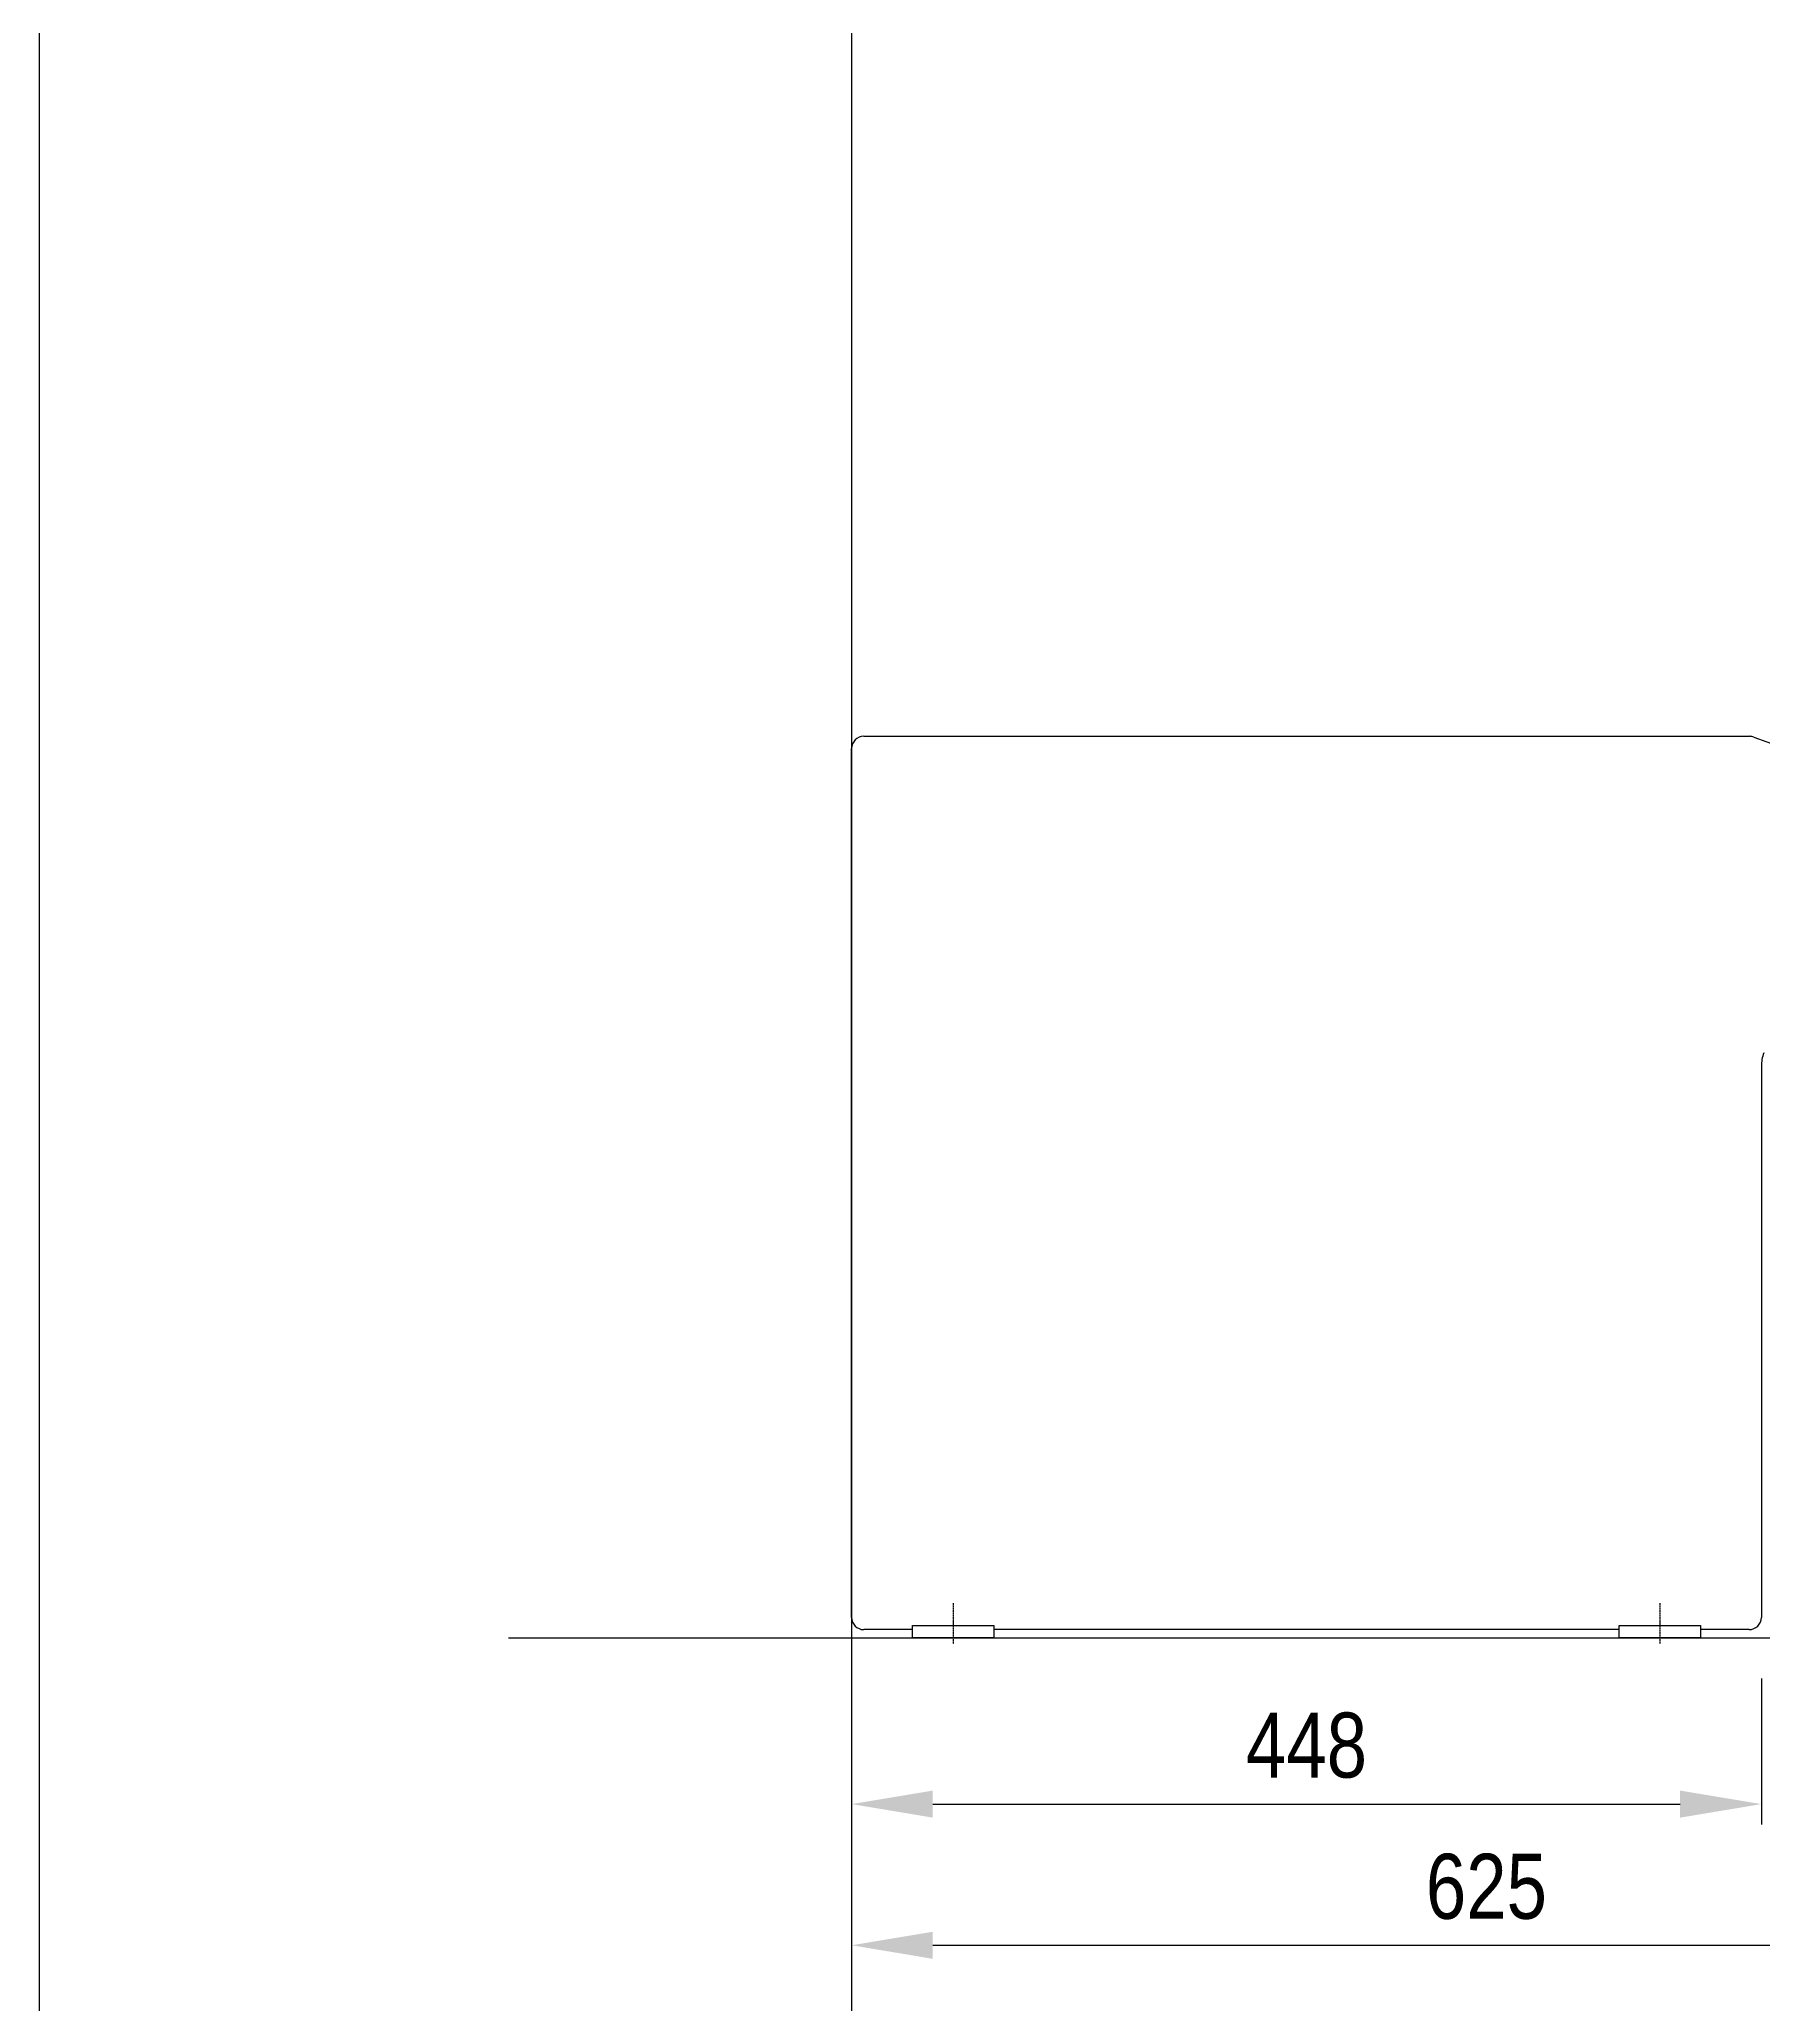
# Model space of a CAD drawing. Header units: millimetres. Extents: x 5064 to 11004, y 3085 to 7285.
# Drawn here: x 5064 to 5914, y 5830 to 6798 of the extents above; entities that cross this region are included whole.
import ezdxf

# ---------------------------------------------------------------- set-up
doc = ezdxf.new("R2010")
doc.units = ezdxf.units.MM
doc.header["$LTSCALE"] = 0.3
doc.linetypes.add('DashDot', pattern=[15, 9, -3, 0, -3])
doc.layers.add('Nekreslit', color=6, linetype='Continuous', plot=False)
doc.styles.add('SEACAD_Arial', font='arial.ttf', dxfattribs={"width": 0.8})
doc.dimstyles.new('ISO-25', dxfattribs={"dimtxt": 1.6, "dimasz": 2, "dimexe": 0.5, "dimexo": 1.5, "dimtad": 1, "dimdec": 0, "dimtxsty": 'SEACAD_Arial', "dimcen": 2, "dimadec": 0, "dimazin": 0, "dimtfac": 1, "dimtdec": 0, "dimtmove": 0, "dimatfit": 3, "dimfxl": 1, "dimarcsym": 0})

# ---------------------------------------------------------------- blocks, each defined once
blk = doc.blocks.new('*D162')
at = {"color": 0, "lineweight": -2, "transparency": 16777216}
for p, q in [((5464.41, 5990.45), (5464.41, 5918.5)), ((5912.41, 5990.45), (5912.41, 5918.5)), ((5504.41, 5928.5), (5872.41, 5928.5))]:
    blk.add_line(p, q, dxfattribs=at)
at = {"color": 0, "transparency": 16777216}
for points in [[(5504.41, 5935.16), (5504.41, 5921.83), (5464.41, 5928.5)], [(5872.41, 5935.16), (5872.41, 5921.83), (5912.41, 5928.5)]]:
    blk.add_solid(points, dxfattribs=at)
at = {"layer": 'Defpoints', "color": 0, "transparency": 16777216}
for p in [(5464.41, 6020.45), (5912.41, 6020.45), (5912.41, 5928.5)]:
    blk.add_point(p, dxfattribs=at)
at = {"color": 0, "transparency": 16777216, "insert": (5688.41, 5957.34), "char_height": 32, "attachment_point": 5, "style": 'SEACAD_Arial'}
blk.add_mtext('448', dxfattribs=at)
blk = doc.blocks.new('*D163')
at = {"color": 0, "lineweight": -2, "transparency": 16777216}
for p, q in [((6089.64, 6752.32), (6089.64, 5848.96)), ((5464.41, 5990.45), (5464.41, 5848.96)), ((5504.41, 5858.96), (6049.64, 5858.96))]:
    blk.add_line(p, q, dxfattribs=at)
at = {"color": 0, "transparency": 16777216}
for points in [[(5504.41, 5865.62), (5504.41, 5852.29), (5464.41, 5858.96)], [(6049.64, 5865.62), (6049.64, 5852.29), (6089.64, 5858.96)]]:
    blk.add_solid(points, dxfattribs=at)
at = {"layer": 'Defpoints', "color": 0, "transparency": 16777216}
for p in [(6089.64, 6782.32), (5464.41, 6020.45), (6089.64, 5858.96)]:
    blk.add_point(p, dxfattribs=at)
at = {"color": 0, "transparency": 16777216, "insert": (5777.02, 5887.79), "char_height": 32, "attachment_point": 5, "style": 'SEACAD_Arial'}
blk.add_mtext('625', dxfattribs=at)

msp = doc.modelspace()

# ---------------------------------------------------------------- linework, layer by layer
for p, q in [((5464.41, 6020.45), (5464.41, 6448.45)), ((5470.41, 6454.45), (5906.6, 6454.45)), ((5908.66, 6454.09), (5957.34, 6436.37)), ((5912.41, 6292.04), (5912.41, 6020.45)), ((5494.41, 6014.45), (5470.41, 6014.45)), ((5842.41, 6014.45), (5534.41, 6014.45)), ((5906.41, 6014.45), (5882.41, 6014.45))]:
    msp.add_line(p, q)
at = {"color": 0, "linetype": 'DashDot', "ltscale": 0.1}
for p, q in [((5514.41, 6027.45), (5514.41, 6007.45)), ((5862.41, 6027.45), (5862.41, 6007.45))]:
    msp.add_line(p, q, dxfattribs=at)
at = {"color": 7, "linetype": 'Continuous'}
msp.add_line((5295.45, 6010.45), (6052.54, 6010.45), dxfattribs=at)
for points in [[(5534.41, 6010.45), (5494.41, 6010.45), (5494.41, 6016.45), (5534.41, 6016.45)], [(5882.41, 6010.45), (5842.41, 6010.45), (5842.41, 6016.45), (5882.41, 6016.45)]]:
    msp.add_lwpolyline(points, close=True)
for centre, radius, start, end in [((5470.41, 6448.45), 6, 90, 180), ((5906.6, 6448.45), 6, 70, 90), ((5931.41, 6292.04), 19, 160, 180), ((5470.41, 6020.45), 6, 180, 270), ((5906.41, 6020.45), 6, 270, 0)]:
    msp.add_arc(centre, radius, start, end)
at = {"layer": 'Nekreslit'}
for points in [[(5064.41, 3085.28), (11004.41, 3085.28), (11004.41, 7285.28), (5064.41, 7285.28)], [(5464.41, 3285.28), (9504.41, 3285.28), (9504.41, 6885.28), (5464.41, 6885.28)]]:
    msp.add_lwpolyline(points, close=True, dxfattribs=at)

# ---------------------------------------------------------------- dimensions: what is measured, and where the dimension line sits
for base, p2, picture, middle in [((6089.64, 5858.96), (6089.64, 6782.32), '*D163', (5777.02, 5887.79)), ((5912.41, 5928.5), (5912.41, 6020.45), '*D162', (5688.41, 5957.34))]:
    dim = msp.add_linear_dim(base=base, p1=(5464.41, 6020.45), p2=p2, dimstyle='ISO-25')
    dim.commit()
    dim.dimension.update_dxf_attribs({"geometry": picture, "text_midpoint": middle})

doc.saveas('drawing.dxf')
